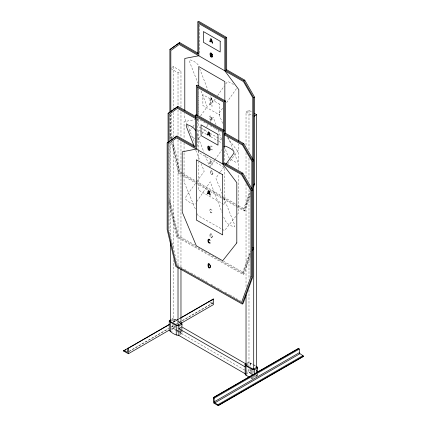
<?xml version="1.0" encoding="UTF-8"?>
<svg xmlns="http://www.w3.org/2000/svg" width="427" height="427" viewBox="0 0 427 427"><rect width="100%" height="100%" fill="white"/><g stroke="black" fill="none" stroke-linecap="round" stroke-linejoin="round"><path stroke-width="0.32" stroke-dasharray="2.13 1.6" d="M181.027 329.745L180.973 333.263L179.986 333.834M243.47 209.55L250.121 191.115M250.387 192.417L244.404 209.011L237.519 205.035M236.654 206.689L244.132 211.007L250.371 193.719M244.132 211.007L245.066 210.468L250.414 195.651M242.44 272.981L250.286 251.423M250.307 253.344L243.358 272.437L223.641 261.297M168.67 202.494L176.789 236.969L243.112 274.438L250.318 254.636M243.112 274.438L244.03 273.894L250.339 256.563M182.238 320.864L212.737 303.255L212.908 300.448M236.446 88.635L226.395 102.992M182.062 330.194L182.062 333.38L179.89 334.912M200.354 136.325L198.037 139.624L197.221 139.709M201.816 134.142L206.214 127.604M206.583 127.059L208.045 124.881M210.244 121.61L213.174 117.249L215.993 124.641M196.879 201.507L210.212 181.806L222.093 212.534M215.32 98.856L212.715 102.592L210.1 95.776M217.556 95.653L224.255 86.051M225.744 83.922L227.42 81.792L228.237 81.674L233.937 84.653M209.748 167.149L214.642 160.184M215.016 159.645L222.168 149.466M189.412 131.617L192.508 127.283M192.897 126.744L194.829 124.033M196.767 121.327L198.315 119.16M200.637 115.909L207.223 106.702L200.626 89.953M222.584 108.298L218.773 113.609L222.654 123.408M195.385 183.541L186.193 196.319L185.398 197.925L185.729 199.318C188.28 201.528 191.451 204.106 194.909 204.271L195.401 203.695M196.916 181.411L204.197 171.296L200.984 163.253M220.108 172.262L215.87 178.128L222.003 193.404M220.492 171.729L223.962 166.93M227.719 163.952L238.816 149.861L238.816 143.904M235.827 216.35L224.533 230.617L198.176 215.726L196.89 212.651M237.444 214.311L238.656 212.785L238.656 173.736M210.287 146.13C211.968 145.185 213.911 148.484 210.778 146.44M176.789 236.969L177.712 236.425L168.991 199.398M171.809 67.445L173.287 66.591L180.973 71.031L180.973 106.974M170.875 68.619L178.016 72.739L180.973 71.031M246.027 145.281L246.027 112.002L248.984 110.299L251.727 111.885M171.382 142.437L178.523 173.127L179.452 172.588L172.46 142.543M171.414 319.321C173.266 317.688 175.545 319.588 177.21 320.506M170.33 320.971L173.858 319.236L177.301 321.072M173.207 321.969L178.502 318.916M178.966 318.649L180.69 317.651M173.207 322.161L180.685 317.843M173.223 322.374L180.573 318.131M128.879 351.389L168.601 328.459M171.462 326.804L173.778 325.465M176.068 324.146L212.908 302.876M129.301 351.426L168.425 328.838M171.302 327.178L174.184 325.513M178.785 322.86L181.662 321.195M171.414 328.881L175.524 326.511M171.312 329.964L173.287 328.827L175.689 329.703M246.619 363.313L248.781 362.342L252.907 364.21M246.027 364.679L249.56 362.939L253.003 364.775M245.632 373.438L248.098 372.018L250.756 372.531L250.756 369.344M246.027 374.239L248.984 372.531L251.391 373.406M196.249 119.314L184.053 121.711L184.053 138.919M196.89 119.186L198.176 118.936L214.792 128.324M212.737 303.255L209.166 301.398M194.755 138.642L191.008 136.416M215.363 128.65L222.243 132.53M201.037 131.308L198.176 129.691L198.176 150.203M201.613 131.633L206.769 134.548M210.783 136.811L218.229 141.022M218.8 141.342L222.243 143.285M195.224 245.242L178.406 235.741L169.935 199.767L169.935 143.819M206.545 252.715L177.483 236.286L169.012 200.311M208.803 253.98L244.03 273.894M182.126 267.932L177.483 265.306L169.161 229.977M184.443 269.24L188.504 271.535M190.821 272.842L195.465 275.463M197.781 276.776L201.843 279.071M202.425 279.397L208.803 283M211.119 284.313L215.181 286.608M217.503 287.915L221.56 290.211M225.04 292.175L229.102 294.47M229.678 294.795L240.7 301.024M246.027 112.002L253.168 116.128M201.032 128.052L198.768 126.739L198.768 119.464M201.603 128.378L207.837 131.98M210.105 133.288L222.008 140.163M224.276 167.283L198.768 152.551L198.256 151.318M182.436 173.234L180.141 171.91L173.106 141.673M183.007 173.565L223.172 196.756M223.748 197.087L236.942 204.704M237.161 205.905L179.207 172.449L172.172 142.212M237.583 206.15L245.066 210.468M178.523 173.127L181.4 174.787M181.977 175.118L195.214 182.761M195.79 183.098L207.874 190.074M210.175 191.403L236.078 206.353M209.822 302.46L212.449 303.976M177.749 320.816L180.434 322.369M253.446 364.519L255.597 365.763M177.84 321.382L180.53 322.935M253.542 365.09L255.693 366.329M246.368 364.194L248.098 365.186L248.098 362.459M176.132 329.447L178.283 330.69M178.822 331L180.973 332.238L182.062 333.38M255.597 375.322L256.67 375.947M176.228 330.012L178.379 331.256M178.918 331.565L181.027 332.932M176.581 330.728L173.287 328.827L173.287 324.83M177.13 331.042L179.324 332.313M179.874 332.628L180.973 333.263L180.973 327.941M244.639 370.022L181.859 333.775L181.859 330.05M245.215 370.353L248.098 372.018L248.098 367.674M251.183 373.796L248.984 372.531L248.984 368.069M254.476 375.701L256.67 376.966M170.33 330.535L173.074 332.121M251.519 377.409L253.168 378.359M251.311 377.799L252.384 378.418L252.384 377.148M250.868 378.055L251.941 378.674L251.941 377.404M230.831 159.436L235.923 162.319L237.268 162.506L237.524 161.449L234.551 153.426M210.863 149.375C213.26 150.64 212.102 149.487 210.773 148.633M229.379 158.305L227.981 156.058L224.693 147.438M227.276 137.467L238.656 152.556L238.656 169.765M198.165 64.899C196.137 62.31 192.892 60.543 189.743 59.769L189.412 60.783L190.122 63.281L197.941 83.132M195.352 208.963L184.053 181.934L184.053 152.818M187.336 124.833L184.795 118.674L184.795 113.379M187.592 125.453L194.701 142.698M223.721 197.68L234.028 223.342L234.823 225.851L234.567 226.913C229.523 225.824 224.602 222.286 223.753 216.836M195.801 150.256L199.996 160.776M228.237 137.499L233.094 149.749M196.996 134.398L203.978 152.316M205.179 155.407L209.508 166.53M199.622 68.523L207.954 90.204M218.112 130.187L222.104 140.659M172.359 138.455L171.755 135.882L171.755 113.902M171.569 138.706L170.827 135.508L169.893 136.048L170.64 139.245M171.424 138.994L170.827 136.421L170.827 114.217M257.759 373.897L257.759 375.813M257.561 374.292L257.561 375.568M256.723 369.627L256.723 371.538M256.67 369.568L256.67 371.645M256.67 374.97L256.67 376.331M256.227 369.825L256.227 371.741M256.227 374.927L256.227 376.203M254.604 376L254.604 377.276M253.713 370.39L253.713 373.353M253.713 376.016L253.713 378.674M250.756 362.971L250.756 366.793M250.313 363.228L250.313 366.414M250.313 369.601L250.313 372.787M248.984 110.299L248.984 150.229M248.984 158.22L248.984 181.512M248.984 189.497L248.984 279.349M248.984 290.002L248.984 365.875M246.027 152.604L246.027 176.564M246.027 183.888L246.027 287.713M224.554 147.048L224.533 162.452M224.533 168.403L224.533 204.805L198.176 189.914L198.176 162.116M199.697 24.937L199.697 55.227M198.768 89.019L198.768 114.831M198.176 87.332L198.176 114.986M198.176 150.864L198.176 159.468M197.253 118.215L197.253 148.5M184.053 142.89L184.053 152.156M182.062 328.283L182.062 329.559M181.859 328.187L181.859 329.43M180.973 111.628L180.973 136.923M180.973 141.583L180.973 267.371M180.53 330.583L180.53 332.494M178.016 72.739L178.016 105.352M178.016 110.011L178.016 135.3M178.016 139.96L178.016 265.754M178.016 326.687L178.016 334.971M175.059 319.263L175.059 323.09M175.059 325.641L175.059 328.827L172.396 328.315L172.396 323.853M174.616 319.519L174.616 322.711M174.616 325.897L174.616 329.084M173.287 66.591L173.287 109.189M173.287 112.514L173.287 137.809M173.287 141.134L173.287 246.961M173.287 259.605L173.287 322.171M172.396 318.755L172.396 321.301M170.33 114.89L170.33 139.517M170.33 143.509L170.33 236.686M169.935 114.511L169.935 139.821M169.012 144.363L169.012 229.336M212.005 212.876C208.75 214.076 209.385 205.958 211.989 210.185C209.369 207.559 209.582 212.817 212.005 212.876M212.523 173.25L212.363 174.072A1.222 0.705 60 0 1 211.883 174.28L210.917 173.81L210.917 170.901L211.904 171.574A1.329 0.769 60 0 1 212.374 172.353L212.523 173.25M212.118 236.312L211.957 237.134A1.222 0.715 59.5 0 1 211.472 237.343L210.495 236.884L210.495 233.975L211.493 234.642A1.329 0.774 59.5 0 1 211.968 235.416L212.118 236.312M212.977 173.49C209.646 179.431 209.23 163.701 212.977 173.49M212.577 236.547C209.209 242.515 208.792 226.78 212.577 236.547M211.936 117.847L211.909 118.087A0.966 0.566 59.5 0 1 211.504 118.396C213.313 119.838 210.906 121.3 209.988 119.341C208.525 114.666 211.194 115.375 211.936 117.847M211.493 117.644L211.189 118.044L210.42 117.66L210.42 116.454L211.493 117.644M211.691 119.459L211.312 119.838L210.42 119.379L210.42 118.06L211.28 118.589L211.691 119.459M209.903 100.35L210.292 100.708L210.57 99.95L211.872 100.703C213.794 106.558 210.778 91.138 209.903 100.35M209.47 104.7L209.86 105.053L210.137 104.3L211.461 105.042C213.409 110.887 210.34 95.467 209.47 104.7M209.47 163.429L209.86 163.781L210.137 163.029L211.461 163.771C213.388 169.631 210.394 154.158 209.47 163.429M211.21 98.135L210.671 99.63L211.765 100.26L211.216 98.135M210.794 102.475L210.244 103.974L211.349 104.599L210.794 102.48M210.794 161.203L210.244 162.703L211.349 163.327L210.794 161.209M219.825 104.284L202.884 94.709L202.884 105.464L219.825 115.034L219.825 104.284"/><path stroke-width="0.64" d="M170.33 320.971L170.773 321.739L177.44 325.438L181.027 323.372M246.027 364.679L246.47 365.443L253.142 369.147L256.67 367.407L256.227 366.638M253.531 187.005L254.647 183.92L254.647 97.26L244.788 80.185L226.705 69.745L225.776 70.279L225.776 38.019L197.834 21.889L197.834 54.149L178.79 43.154L169.893 49.548L169.893 112.76M252.592 250.377L253.713 247.281L252.795 247.825M242.189 304.003L251.871 277.39L251.871 190.736L241.906 173.72L223.631 163.392L223.631 131.132L224.554 130.587L196.313 114.633L195.39 115.173L195.39 147.438L176.143 136.56L167.149 143.013L167.149 229.507L175.871 266.533L242.189 304.003L243.112 303.458L252.795 276.851L252.795 161.166L242.83 144.15L224.554 133.827L225.472 133.283L225.472 101.023L197.231 85.064L196.313 85.608L196.313 115.237M169.193 330.162L128.34 353.753L123.606 351.021L124.001 350.567L127.572 352.424L127.865 348.149L128.34 348.288L169.193 324.701M208.771 301.627L209.166 301.398M212.908 299.236L213.5 299.119L213.5 304.584L181.278 323.186M249.251 377.126L245.263 374.682L245.141 373.726L178.902 335.483C175.348 335.339 171.686 332.841 169.241 330.413L169.241 320.853L170.426 319.892M245.792 363.857L181.859 326.949L182.062 323.821L180.973 322.679M246.128 363.596L244.938 364.557C247.382 366.985 251.049 369.483 254.604 369.627L257.561 367.919L257.759 367.524L256.67 366.382M225.883 164.267L233.206 154.136L234.001 152.498L233.772 151.131C231.471 148.82 228.44 147.326 225.44 146.13L224.047 146.787M198.187 53.279L179.724 42.62L169.893 49.548M168.073 142.719L168.073 113.443L177.984 106.451L195.534 116.368M177.984 106.451L168.073 113.443M194.045 145.612L177.061 136.021L167.149 143.013M224.554 146.392L224.554 101.562L225.472 101.023M176.143 136.56L177.061 136.021M242.83 144.15L243.748 143.611L253.713 160.621L252.795 161.166M223.631 163.392L224.554 162.852M241.906 173.72L242.83 173.175L252.795 190.191L251.871 190.736M197.834 21.889L198.768 21.35L226.705 37.48L226.705 69.745M178.79 43.154L179.724 42.62M225.776 38.019L226.705 37.48M225.776 70.279L243.854 80.719L244.788 80.185M253.713 369.36L253.713 97.799L254.647 97.26M254.209 116.16L256.67 114.735L256.67 367.652M253.713 184.459L254.647 183.92M123.606 350.797L169.572 324.253M181.08 317.613L213.303 299.007M123.606 351.021L125.906 349.692M180.701 318.056L213.5 299.119M169.241 320.853C171.686 323.276 175.348 325.774 178.902 325.924L181.859 324.216M181.859 326.949L178.902 328.657L245.141 366.894M213.5 397.457L298.66 348.288L299.252 349.089L299.428 353.31L303.277 355.867L303.394 356.481L218.229 405.65L213.5 402.917L213.5 397.457L214.092 398.252L214.263 402.474L217.834 404.737L218.229 405.65M213.697 397.569L298.857 348.4M214.092 398.252L299.252 349.089M214.092 401.892L299.252 352.729M214.685 402.917L299.845 353.753M217.834 404.737L302.999 355.568M218.229 405.426L303.394 356.257M196.313 85.608L224.554 101.562M195.39 115.173L223.631 131.132M225.472 133.283L243.748 143.611M177.061 106.996L195.747 117.553M195.513 118.498L177.483 108.309L169.012 114.388L169.012 141.695M224.18 134.692L242.44 145.009L251.855 161.08L251.855 189.092M225.125 163.173L242.83 173.175M254.476 113.47L256.67 114.735M243.854 80.719L253.713 97.799M195.555 130.689C194.088 127.171 189.94 125.442 186.53 124.47L186.193 125.49L186.914 127.983L194.322 146.546M257.561 367.919L257.561 372.381M254.604 369.627L254.604 374.089M252.784 159.73L252.784 97.703L243.47 81.573L179.207 44.472L170.827 50.498L170.827 111.778M251.941 369.115L251.941 375.488M246.027 295.036L246.027 365.587M246.027 365.699L246.027 375.264M245.141 364.167L245.141 373.726M238.816 141.257L238.816 89.638L224.842 70.818L224.842 38.558L198.768 23.501L198.768 55.761L184.795 58.451L184.795 110.732M224.842 100.767L224.842 81.573L198.768 66.516L198.768 85.71M223.609 130.422L223.609 102.106L197.253 87.215L197.253 115.53M180.973 269.368L180.973 323.949M178.902 325.924L178.902 335.483M178.016 267.75L178.016 325.652M176.244 325.411L176.244 334.971M170.33 242.013L170.33 321.878M170.33 321.995L170.33 331.555M128.34 348.288L128.34 353.753M210.121 243.006C206.887 244.217 207.495 236.088 210.111 240.321C207.506 237.706 207.682 242.931 210.121 243.006M210.239 266.443L210.079 267.27A1.222 0.715 59.5 0 1 209.593 267.478L208.616 267.014L208.616 264.105L209.609 264.772A1.329 0.774 59.5 0 1 210.089 265.551L210.239 266.443M210.698 266.683C207.33 272.65 206.914 256.915 210.698 266.683M212.347 54.784L212.32 55.024A0.966 0.56 60 0 1 211.915 55.334C213.708 56.77 211.328 58.237 210.415 56.263C208.963 51.576 211.611 52.313 212.347 54.784M210.057 147.982L210.031 148.222A0.966 0.566 59.5 0 1 209.625 148.532C211.434 149.968 209.027 151.436 208.109 149.471C206.647 144.796 209.315 145.511 210.057 147.982M211.904 54.581L211.605 54.976L210.842 54.587L210.842 53.38L211.904 54.581M209.609 147.779L209.31 148.18L208.541 147.795L208.541 146.584L209.609 147.779M212.096 56.396L211.728 56.77L210.842 56.3L210.842 54.987L211.696 55.521L212.096 56.396M209.806 149.589L209.433 149.973L208.541 149.509L208.541 148.19L209.401 148.719L209.806 149.589M209.903 41.616L210.292 41.979L210.57 41.222L211.872 41.974C213.778 47.845 210.826 32.367 209.903 41.616M207.591 134.831L207.981 135.188L208.259 134.43L209.577 135.178C211.509 141.022 208.515 125.586 207.591 134.831M207.591 193.559L207.981 193.917L208.259 193.159L209.577 193.906C211.509 199.761 208.499 184.341 207.591 193.559M211.21 39.407L210.671 40.901L211.765 41.531L211.216 39.407M250.932 276.68L241.517 302.551L176.564 265.85L168.089 229.875L168.089 143.952L176.564 137.878L241.517 174.574L250.932 190.645L250.932 276.68M208.915 132.61L208.365 134.105L209.47 134.729L208.915 132.61M208.915 191.339L208.365 192.833L209.47 193.458L208.915 191.339M236.809 242.894L222.691 260.726L196.335 245.835L182.212 212.043L182.212 151.82L196.335 149.044L196.335 116.784L222.691 131.676L222.691 163.936L236.809 182.671L236.809 242.894M217.983 134.393L201.037 124.817L201.037 135.572L217.983 145.148L217.983 134.393M222.691 174.691L196.335 159.799L196.335 220.022L222.691 234.914L222.691 174.691M220.188 41.243L203.423 31.566L203.423 42.321L220.188 51.998L220.188 41.243"/></g></svg>
